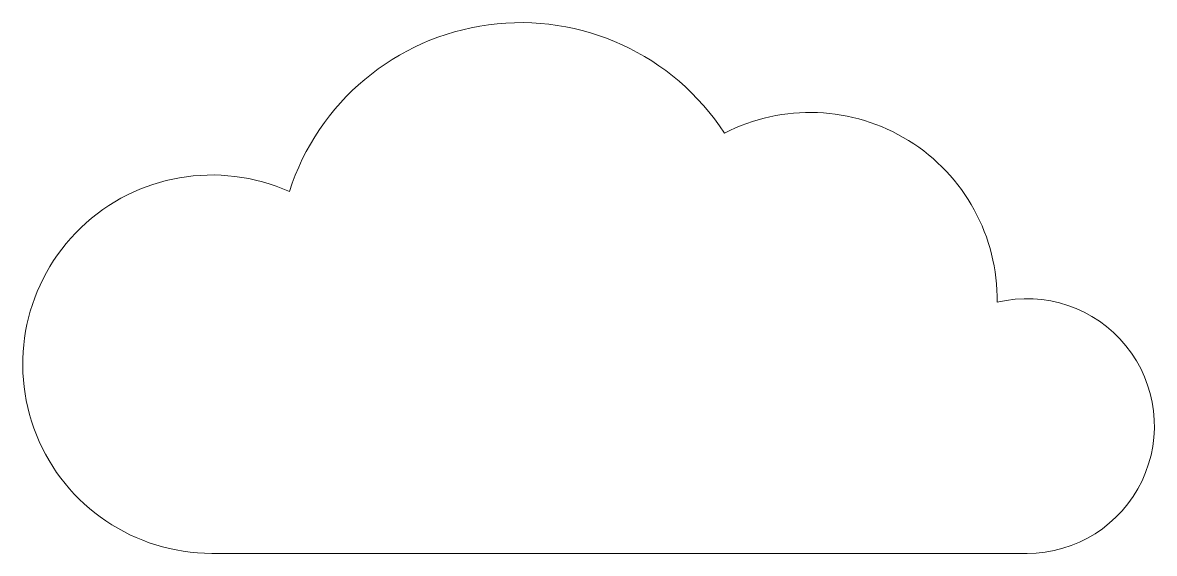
# Model space of a CAD drawing. Header units: millimetres. Extents: x -44 to 56, y 0 to 47.
import ezdxf

# ---------------------------------------------------------------- set-up
doc = ezdxf.new("R2010")
doc.units = ezdxf.units.MM

msp = doc.modelspace()

# ---------------------------------------------------------------- linework, layer by layer
at = {"color": 7, "linetype": 'Continuous', "lineweight": 15}
msp.add_line((-27.44, 0), (44.97, 0), dxfattribs=at)
for centre, radius, start, end in [((0, 25.52), 21.58, 33.0668, 162.2259), ((25.69, 22.51), 16.62, 359.199, 117.2349), ((-27.44, 16.79), 16.79, 65.7658, 270), ((44.97, 11.3), 11.3, 270, 103.5942)]:
    msp.add_arc(centre, radius, start, end, dxfattribs=at)

doc.saveas('drawing.dxf')
